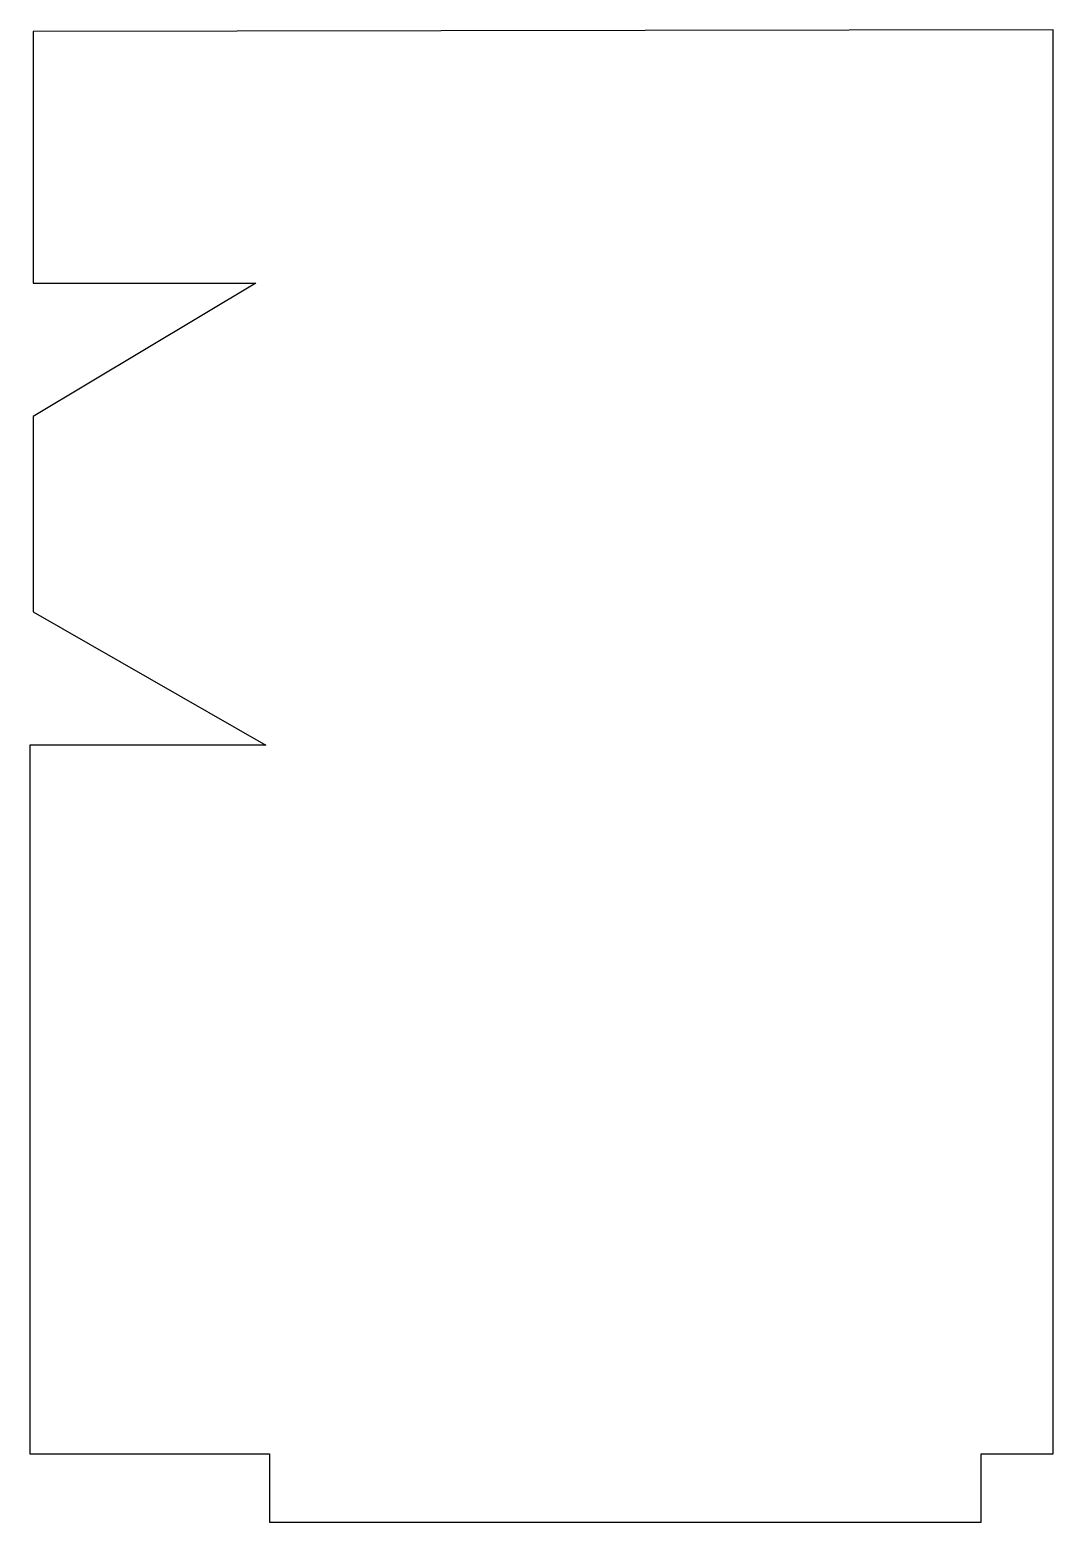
# Model space of a CAD drawing. Header units: centimetres. Extents: x -7.8 to 7.8, y -11.3 to 11.3.
import ezdxf

# ---------------------------------------------------------------- set-up
doc = ezdxf.new("R2010")
doc.units = ezdxf.units.CM
doc.header["$MEASUREMENT"] = 0
doc.layers.add('Camada 1', color=7, linetype='Continuous')

msp = doc.modelspace()

# ---------------------------------------------------------------- linework, layer by layer
at = {"layer": 'Camada 1'}
msp.add_open_spline([(-7.70997, 7.47637), (-7.70997, 7.47637), (-7.70997, 11.29537), (-7.70997, 11.29537), (-7.70997, 11.29537), (-7.70997, 11.29537), (-7.71397, 11.29537), (-7.71397, 11.29537), (-7.71397, 11.29537), (-7.71397, 11.29537), (7.76191, 11.31836), (7.76191, 11.31836), (7.76191, 11.31836), (7.76191, 11.31836), (7.76191, -10.27998), (7.76191, -10.27998), (7.76191, -10.27998), (7.76191, -10.27998), (6.67161, -10.27998), (6.67161, -10.27998), (6.67161, -10.27998), (6.67161, -10.27998), (6.67161, -11.31836), (6.67161, -11.31836), (6.67161, -11.31836), (6.67161, -11.31836), (-4.12757, -11.31836), (-4.12757, -11.31836), (-4.12757, -11.31836), (-4.12757, -11.31836), (-4.12757, -10.27998), (-4.12757, -10.27998), (-4.12757, -10.27998), (-4.12757, -10.27998), (-7.76191, -10.27998), (-7.76191, -10.27998), (-7.76191, -10.27998), (-7.76191, -10.27998), (-7.76191, 0.46727), (-7.76191, 0.46727), (-7.76191, 0.46727), (-7.76191, 0.46727), (-4.1795, 0.46727), (-4.1795, 0.46727), (-4.1795, 0.46727), (-4.1795, 0.46727), (-7.70997, 2.4921), (-7.70997, 2.4921), (-7.70997, 2.4921), (-7.70997, 2.4921), (-7.70997, 5.45151), (-7.70997, 5.45151), (-7.70997, 5.45151), (-7.70997, 5.45151), (-4.33524, 7.47637), (-4.33524, 7.47637), (-4.33524, 7.47637), (-4.33524, 7.47637), (-7.70997, 7.47637), (-7.70997, 7.47637)], degree=3, knots=[0, 0, 0, 0, 0.0625, 0.0625, 0.0625, 0.0625, 0.125, 0.125, 0.125, 0.125, 0.1875, 0.1875, 0.1875, 0.1875, 0.25, 0.25, 0.25, 0.25, 0.3125, 0.3125, 0.3125, 0.3125, 0.375, 0.375, 0.375, 0.375, 0.4375, 0.4375, 0.4375, 0.4375, 0.5, 0.5, 0.5, 0.5, 0.5625, 0.5625, 0.5625, 0.5625, 0.625, 0.625, 0.625, 0.625, 0.6875, 0.6875, 0.6875, 0.6875, 0.75, 0.75, 0.75, 0.75, 0.8125, 0.8125, 0.8125, 0.8125, 0.875, 0.875, 0.875, 0.875, 1, 1, 1, 1], dxfattribs=at)

doc.saveas('drawing.dxf')
